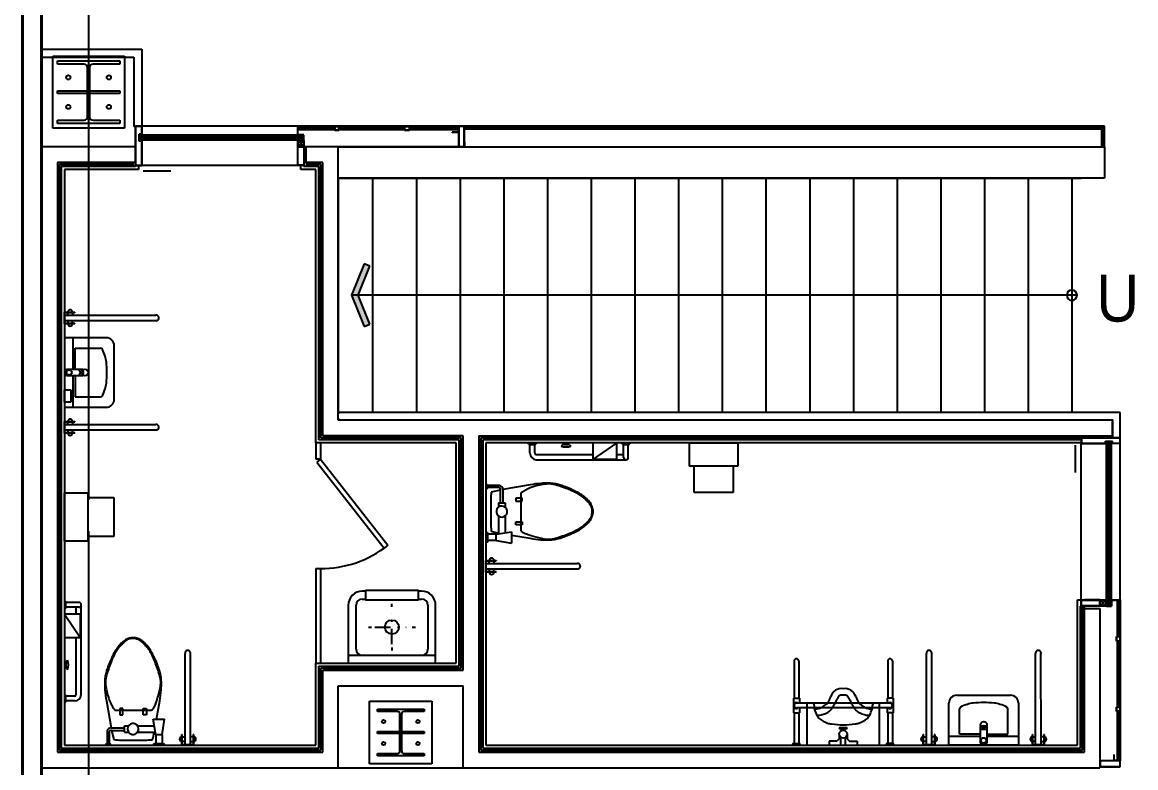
# Model space of a CAD drawing. Header units: millimetres. Extents: x -168200 to 672800, y -7409 to 118800.
# Drawn here: x 91075 to 98209, y 61625 to 66397 of the extents above; entities that cross this region are included whole.
import ezdxf
from ezdxf.enums import TextEntityAlignment as Align

# ---------------------------------------------------------------- set-up
doc = ezdxf.new("R2010")
doc.units = ezdxf.units.MM
doc.header["$LTSCALE"] = 200
doc.linetypes.add('CEN-GAUN', pattern=[32.2, 30, -1, 0.2, -1])
doc.linetypes.add('XR-plan$0$XR-plan$0$DIVIDE', pattern=[1.25, 0.5, -0.25, 0, -0.25, 0, -0.25])
doc.layers.add('1 BA', color=9, linetype='Continuous')
doc.layers.add('1 CEN', color=15, linetype='CEN-GAUN')
doc.styles.add('스타일1', font='malgun.ttf')

msp = doc.modelspace()

# ---------------------------------------------------------------- linework, layer by layer
at = {"layer": '1 BA'}
for p, q in [((91075, 61000), (91075, 67300)), ((91079, 67296), (91079, 61004)), ((91196, 61004), (91196, 67296)), ((91200, 67300), (91200, 61000)), ((91200, 66225), (91840, 66225)), ((91840, 66225), (91840, 65730)), ((91200, 66175), (91790, 66175)), ((91270, 66180), (91730, 66180)), ((91270, 65720), (91270, 66180)), ((91300, 66129), (91300, 66150)), ((91300, 66150), (91700, 66150)), ((91700, 66150), (91700, 66129)), ((91730, 66180), (91730, 65720)), ((91790, 66175), (91790, 65730)), ((91471.5, 66129), (91300, 66129)), ((91493.5, 65793), (91493.5, 66107)), ((91506.5, 66107), (91506.5, 65793)), ((91700, 66129), (91528.5, 66129)), ((91300, 65959.5), (91493.5, 65959.5)), ((91300, 65940.5), (91300, 65959.5)), ((91493.5, 65940.5), (91300, 65940.5)), ((91493.5, 65959.5), (91493.5, 65940.5)), ((91506.5, 65959.5), (91700, 65959.5)), ((91506.5, 65940.5), (91506.5, 65959.5)), ((91700, 65940.5), (91506.5, 65940.5)), ((91700, 65959.5), (91700, 65940.5)), ((91730, 65720), (91270, 65720)), ((91300, 65750), (91300, 65771)), ((91300, 65771), (91471.5, 65771)), ((91700, 65750), (91300, 65750)), ((91528.5, 65771), (91700, 65771)), ((91700, 65771), (91700, 65750)), ((91840, 65730), (91790, 65730)), ((91840, 65731.2), (91800, 65731.2)), ((91800, 65711.2), (91800, 65731.2)), ((91801.2, 65711.2), (91800, 65711.2)), ((91838.8, 65730), (91801.2, 65730)), ((91801.2, 65482.4), (91801.2, 65730)), ((91802.8, 65482.4), (91802.8, 65730)), ((91838.8, 65730), (91838.8, 65680.6)), ((93871, 65731.2), (91840, 65731.2)), ((91840, 65731.2), (91840, 65679.4)), ((92840, 65676.2), (92840, 65731.2)), ((92840, 65731.2), (93870, 65731.2)), ((92841.6, 65677.8), (92841.6, 65729.6)), ((92841.6, 65729.6), (93868.4, 65729.6)), ((92841.6, 65720.6), (93075, 65720.6)), ((92841.6, 65711.6), (93075, 65711.6)), ((93050, 65728), (93050, 65729.6)), ((93050, 65729.6), (93076.6, 65729.6)), ((93075, 65728), (93050, 65728)), ((93075, 65706.1), (93075, 65728)), ((93105, 65706.1), (93075, 65706.1)), ((93076.6, 65729.6), (93076.6, 65707.7)), ((93076.6, 65707.7), (93103.4, 65707.7)), ((93103.4, 65707.7), (93103.4, 65729.6)), ((93103.4, 65729.6), (93130, 65729.6)), ((93130, 65728), (93105, 65728)), ((93105, 65728), (93105, 65706.1)), ((93105, 65720.6), (93525, 65720.6)), ((93105, 65711.6), (93525, 65711.6)), ((93130, 65729.6), (93130, 65728)), ((93526.6, 65729.6), (93500, 65729.6)), ((93500, 65729.6), (93500, 65728)), ((93500, 65728), (93525, 65728)), ((93525, 65728), (93525, 65706.1)), ((93525, 65706.1), (93555, 65706.1)), ((93526.6, 65707.7), (93526.6, 65729.6)), ((93553.4, 65707.7), (93526.6, 65707.7)), ((93580, 65729.6), (93553.4, 65729.6)), ((93553.4, 65729.6), (93553.4, 65707.7)), ((93555, 65706.1), (93555, 65728)), ((93555, 65728), (93580, 65728)), ((93555, 65720.6), (93868.4, 65720.6)), ((93555, 65711.6), (93868.4, 65711.6)), ((93580, 65728), (93580, 65729.6)), ((93868.4, 65729.6), (93868.4, 65692.8)), ((93870, 65731.2), (93870, 65691.2)), ((93910, 65731.2), (93870, 65731.2)), ((93870, 65731.2), (93870, 65714.2)), ((93870, 65714.2), (93870, 65714.2)), ((93870, 65714.2), (93870, 65698.2)), ((93908.8, 65730), (93871.2, 65730)), ((93871.2, 65730), (93871.2, 65715.4)), ((93871.2, 65715.4), (93871.2, 65715.4)), ((93871.2, 65715.4), (93871.2, 65697)), ((93907.2, 65602.4), (93907.2, 65730)), ((93908.8, 65602.4), (93908.8, 65730)), ((98010, 65731.2), (93910, 65731.2)), ((93910, 65711.2), (93910, 65731.2)), ((98000.5, 65721.7), (93910, 65721.7)), ((97991, 65712.2), (93910, 65712.2)), ((97991, 65712.2), (98000.5, 65712.2)), ((97991, 65600), (97991, 65712.2)), ((98000.5, 65721.7), (98010, 65721.7)), ((98000.5, 65600), (98000.5, 65721.7)), ((98010, 65600), (98010, 65731.2)), ((91838.8, 65680.6), (91824.8, 65680.6)), ((91824.8, 65636.2), (91824.8, 65680.6)), ((91838.8, 65636.2), (91824.8, 65636.2)), ((91840, 65679.4), (91826, 65679.4)), ((91826, 65637.4), (91826, 65679.4)), ((91840, 65637.4), (91826, 65637.4)), ((91831, 65642.4), (91831, 65674.4)), ((92880, 65674.4), (91831, 65674.4)), ((91831, 65674.4), (91831, 65642.4)), ((91831, 65642.4), (91831, 65674.4)), ((91831, 65664.4), (92880, 65664.4)), ((91831, 65658.4), (92880, 65658.4)), ((91831, 65652.4), (92880, 65652.4)), ((92880, 65642.4), (91831, 65642.4)), ((91838.8, 65636.2), (91838.8, 65482.4)), ((91840, 65482.2), (91840, 65637.4)), ((91840, 65637.4), (91840, 65481.2)), ((92880, 65676.2), (92840, 65676.2)), ((92840, 65601.2), (92840, 65641.2)), ((92840, 65641.2), (92880, 65641.2)), ((92880, 65677.8), (92841.6, 65677.8)), ((92877.7, 65603.5), (92842.3, 65638.9)), ((92877.7, 65638.9), (92842.3, 65603.5)), ((92842.3, 65603.5), (92842.3, 65638.9)), ((92842.3, 65638.9), (92877.7, 65638.9)), ((92877.7, 65638.9), (92877.7, 65603.5)), ((92880, 65677.8), (92880, 65676.2)), ((92880, 65642.4), (92880, 65674.4)), ((92880, 65641.2), (92880, 65601.2)), ((93868.4, 65692.8), (93830, 65692.8)), ((93830, 65691.2), (93830, 65692.8)), ((93870, 65691.2), (93830, 65691.2)), ((93870, 65698.2), (93870, 65698.2)), ((93870, 65698.2), (93870, 65601.2)), ((93871.2, 65697), (93871.2, 65697)), ((93871.2, 65697), (93871.2, 65602.4)), ((91800, 65600), (91200, 65600)), ((91200, 65600), (91200, 61625)), ((91800, 65481.2), (91800, 65631.2)), ((91801.2, 65631.2), (91800, 65631.2)), ((92880, 65601.2), (92840, 65601.2)), ((92840, 65481.2), (92840, 65601.2)), ((92840, 65601.2), (92880, 65601.2)), ((92841.6, 65482.8), (92841.6, 65599.6)), ((92841.6, 65599.6), (92878.4, 65599.6)), ((92877.7, 65603.5), (92842.3, 65603.5)), ((93100, 65600), (92873.4, 65600)), ((92878.4, 65599.6), (92878.4, 65482.8)), ((92880, 65601.2), (92880, 65481.2)), ((92895, 65501.2), (92895, 65601.2)), ((92895, 65601.2), (93910, 65601.2)), ((93100, 63850), (93100, 65600)), ((93100, 65400), (93100, 65600)), ((93100, 65600), (98010, 65600)), ((93870, 65601.2), (93910, 65601.2)), ((93871.2, 65602.4), (93908.8, 65602.4)), ((93908.8, 65631.2), (93910, 65631.2)), ((93910, 65601.2), (93910, 65631.2)), ((98010, 65600), (98010, 65400)), ((91800, 65500), (91300, 65500)), ((91300, 65500), (91300, 61725)), ((93000, 65500), (92880, 65500)), ((93000, 63750), (93000, 65500)), ((91789.2, 65487.5), (91312.5, 65487.5)), ((91312.5, 65487.5), (91312.5, 61737.5)), ((91800, 65475), (91325, 65475)), ((91325, 65475), (91325, 61750)), ((91820, 65455), (91345, 65455)), ((91345, 65455), (91345, 61770)), ((91800, 65481.2), (91800, 65475)), ((91800, 65481.2), (91840, 65481.2)), ((91801.2, 65482.4), (91838.8, 65482.4)), ((91820, 65481.2), (91820, 65455)), ((92880, 65481.2), (91839, 65481.2)), ((92880, 65481.2), (92840, 65481.2)), ((92878.4, 65482.8), (92841.6, 65482.8)), ((92860, 65455), (92860, 65481.2)), ((92955, 65455), (92860, 65455)), ((92880, 65475), (92880, 65481.2)), ((92975, 65475), (92880, 65475)), ((92987.5, 65487.5), (92890.8, 65487.5)), ((92955, 63705), (92955, 65455)), ((92975, 63725), (92975, 65475)), ((92987.5, 63737.5), (92987.5, 65487.5)), ((93100, 65400), (93100, 63900)), ((93100, 65400), (97860, 65400)), ((98010, 65400), (93100, 65400)), ((93320, 65400), (93320, 63900)), ((93600, 65400), (93600, 63900)), ((93880, 65400), (93880, 63900)), ((94160, 65400), (94160, 63900)), ((94440, 65400), (94440, 63900)), ((94720, 65400), (94720, 63900)), ((95000, 65400), (95000, 63900)), ((95280, 65400), (95280, 63900)), ((95560, 65400), (95560, 63900)), ((95840, 65400), (95840, 63900)), ((96120, 65400), (96120, 63900)), ((96400, 65400), (96400, 63900)), ((96680, 65400), (96680, 63900)), ((96960, 65400), (96960, 63900)), ((97240, 65400), (97240, 63900)), ((97520, 65400), (97520, 63900)), ((97800, 65400), (97800, 63900)), ((93265, 64850), (93185, 64650)), ((93302.1, 64835.2), (93265, 64850)), ((93228.1, 64650), (93302.1, 64835.2)), ((97833.3, 64650), (93185, 64650)), ((93185, 64650), (93265, 64450)), ((93302.1, 64464.9), (93228.1, 64650)), ((91345, 64467.7), (91345, 64542)), ((91345, 64542), (91411.9, 64542)), ((91347, 64469.7), (91347, 64540)), ((91347, 64540), (91411.9, 64540)), ((91347, 64522), (91930.7, 64522.2)), ((91366.9, 64522), (91366.9, 64540)), ((91396.9, 64540), (91396.9, 64522)), ((91411.9, 64542), (91411.9, 64540)), ((91411.9, 64467.7), (91345, 64467.7)), ((91347, 64487.7), (91930.7, 64487.9)), ((91411.9, 64469.7), (91347, 64469.7)), ((91366.9, 64487.7), (91366.9, 64469.7)), ((91396.9, 64469.7), (91396.9, 64487.7)), ((91411.9, 64467.7), (91411.9, 64469.7)), ((93265, 64450), (93302.1, 64464.9)), ((91614, 64377.5), (91345, 64377.5)), ((91345, 64377.5), (91345, 63932.5)), ((91399, 64377.5), (91399, 64177)), ((91414.8, 64177), (91414.8, 64310.2)), ((91414.8, 64310.2), (91577.2, 64310.2)), ((91664, 63982.5), (91664, 64327.5)), ((91357.4, 64177), (91462.8, 64177)), ((91462.8, 64133), (91357.4, 64133)), ((91399, 64133), (91399, 63932.5)), ((91414.8, 64133), (91414.8, 63999.8)), ((91345.2, 63964.3), (91345.2, 64044.3)), ((91345.2, 64044.3), (91385.2, 64044.3)), ((91385.2, 64044.3), (91385.2, 63964.3)), ((91395.2, 63984.3), (91395.2, 64024.3)), ((91414.8, 63999.8), (91577.2, 63999.8)), ((91345, 63932.5), (91614, 63932.5)), ((91385.2, 63964.3), (91345.2, 63964.3)), ((98110, 63900), (93100, 63900)), ((98110, 63900), (93100, 63900)), ((98110, 63900), (93100, 63900)), ((98110, 63740), (98110, 63900)), ((91345, 63767.8), (91345, 63842.1)), ((91345, 63842.1), (91411.9, 63842.1)), ((91347, 63769.8), (91347, 63840.1)), ((91347, 63840.1), (91411.9, 63840.1)), ((91347, 63822.1), (91930.7, 63822.2)), ((91347, 63787.8), (91930.7, 63787.9)), ((91366.9, 63822.1), (91366.9, 63840.1)), ((91366.9, 63787.8), (91366.9, 63769.8)), ((91396.9, 63840.1), (91396.9, 63822.1)), ((91396.9, 63769.8), (91396.9, 63787.8)), ((91411.9, 63842.1), (91411.9, 63840.1)), ((98060, 63850), (93100, 63850)), ((98060, 63850), (93100, 63850)), ((98060, 63850), (93100, 63850)), ((98060, 63738.8), (98060, 63850)), ((98060, 63750), (98060, 63850)), ((91411.9, 63767.8), (91345, 63767.8)), ((91411.9, 63769.8), (91347, 63769.8)), ((91411.9, 63767.8), (91411.9, 63769.8)), ((93875, 63725), (92975, 63725)), ((93887.5, 63737.5), (92987.5, 63737.5)), ((93900, 63750), (93000, 63750)), ((93875, 62275), (93875, 63725)), ((93887.5, 62262.5), (93887.5, 63737.5)), ((93900, 62250), (93900, 63750)), ((94000, 63750), (98060, 63750)), ((94000, 63750), (94000, 61725)), ((97860, 63737.5), (94012.5, 63737.5)), ((94012.5, 63737.5), (94012.5, 61737.5)), ((97860, 63725), (94025, 63725)), ((94025, 63725), (94025, 61750)), ((97860, 63740), (97860, 63700)), ((97860, 63740), (98010, 63740)), ((97861.2, 63738.8), (97861.2, 63701.2)), ((97861.2, 63738.8), (98108.8, 63738.8)), ((97861.2, 63737.2), (98108.8, 63737.2)), ((98010, 63738.8), (98010, 63740)), ((98015, 63701.2), (98015, 63715.2)), ((98015, 63715.2), (98059.4, 63715.2)), ((98016.2, 63700), (98016.2, 63714)), ((98016.2, 63714), (98058.2, 63714)), ((98021.2, 63709), (98053.2, 63709)), ((98021.2, 62660), (98021.2, 63709)), ((98053.2, 63709), (98021.2, 63709)), ((98021.2, 63709), (98053.2, 63709)), ((98031.2, 63709), (98031.2, 62660)), ((98037.2, 63709), (98037.2, 62660)), ((98043.2, 63709), (98043.2, 62660)), ((98053.2, 62660), (98053.2, 63709)), ((98058.2, 63700), (98058.2, 63714)), ((98059.4, 63701.2), (98059.4, 63715.2)), ((98090, 63740), (98110, 63740)), ((98090, 63738.8), (98090, 63740)), ((98108.8, 63701.2), (98108.8, 63738.8)), ((98110, 63700), (98110, 63740)), ((92955, 63705), (92955, 63599.4)), ((93855, 63705), (92955, 63705)), ((92985, 63705), (92985, 63600)), ((93855, 62295), (93855, 63705)), ((97860, 63705), (94045, 63705)), ((94045, 63705), (94045, 61770)), ((94320.1, 63697.9), (94313, 63705)), ((94327.2, 63694.9), (94359.2, 63694.9)), ((94327.9, 63640.2), (94327.9, 63694.9)), ((94358.1, 63640.2), (94358.1, 63694.9)), ((94366.3, 63697.9), (94373.4, 63705)), ((94535.8, 63691.4), (94528.6, 63684.3)), ((94542.9, 63694.4), (94574.8, 63694.4)), ((94543.5, 63694.4), (94543.5, 63705)), ((94573.8, 63694.4), (94573.8, 63705)), ((94582, 63691.4), (94589.1, 63684.3)), ((94883.6, 63705), (94732.4, 63601.2)), ((94732.4, 63601.2), (94732.4, 63705)), ((94883.6, 63601.2), (94883.6, 63705)), ((94919.9, 63697.9), (94912.8, 63705)), ((94927, 63694.9), (94959, 63694.9)), ((94927.7, 63612), (94927.7, 63694.9)), ((94957.9, 63612), (94957.9, 63694.9)), ((94966.1, 63697.9), (94973.2, 63705)), ((95350, 63705), (95660, 63705)), ((95350, 63555), (95350, 63705)), ((95660, 63705), (95660, 63555)), ((97860, 62660), (97860, 63701)), ((98016.2, 63700), (97860, 63700)), ((97861, 63700), (98016.2, 63700)), ((98015, 63701.2), (97861.2, 63701.2)), ((98110, 63700), (98058.2, 63700)), ((98108.8, 63701.2), (98059.4, 63701.2)), ((98110, 61669), (98110, 63700)), ((92985, 63600), (92955, 63600)), ((92985, 63600), (92961.4, 63581.4)), ((92961.4, 63581.4), (93394.6, 63031.6)), ((92985, 63600), (93418.2, 63050.1)), ((94368.2, 63630.1), (94732.4, 63630.1)), ((94368.2, 63596.9), (94942.8, 63596.9)), ((94732.4, 63601.2), (94883.6, 63601.2)), ((94883.6, 63630.1), (94927.7, 63630.1)), ((95660, 63555), (95350, 63555)), ((95380, 63388), (95380, 63555)), ((95630, 63555), (95630, 63388)), ((94045, 63440), (94055.1, 63434.9)), ((94055.1, 63434.9), (94055.1, 63413.9)), ((94133.6, 63431.5), (94055.1, 63431.5)), ((94329.1, 63436.3), (94154.4, 63405.5)), ((91345, 63075), (91345, 63385)), ((91345, 63385), (91495, 63385)), ((91495, 63385), (91495, 63075)), ((91495, 63355), (91662, 63355)), ((91662, 63355), (91662, 63105)), ((94055.1, 63413.9), (94045, 63408.9)), ((94126.1, 63418.1), (94055.1, 63418.1)), ((94137.9, 63402.5), (94079.7, 63388.7)), ((94137.9, 63402.5), (94137.9, 63320.1)), ((94137.9, 63402.5), (94137.9, 63402.5)), ((94154.4, 63405.5), (94154.4, 63320.1)), ((94268.6, 63380.9, 0), (94268.6, 63265, 0)), ((95630, 63388), (95380, 63388)), ((94077.2, 63340.6), (94077.2, 63265)), ((94127.1, 63320.1), (94127.1, 63293.6)), ((94127.1, 63320.1), (94168.2, 63320.1)), ((94168.2, 63320.1), (94168.2, 63293.7)), ((94238.4, 63350.6), (94238.4, 63330.5)), ((94278.7, 63350.6), (94238.4, 63350.6)), ((94238.4, 63330.5), (94278.7, 63330.5)), ((94278.7, 63330.5), (94278.7, 63350.6)), ((94077.2, 63265), (94077.2, 63189.4)), ((94127.1, 63236.4), (94127.1, 63122.5)), ((94168.2, 63236.3), (94168.2, 63129.1)), ((94268.6, 63265, 0), (94268.6, 63149.1, 0)), ((94238.4, 63179.4), (94238.4, 63199.5)), ((94238.4, 63199.5), (94278.7, 63199.5)), ((94278.7, 63179.4), (94238.4, 63179.4)), ((94278.7, 63199.5), (94278.7, 63179.4)), ((91495, 63075), (91345, 63075)), ((91662, 63105), (91495, 63105)), ((91500, 63105), (91500, 62521.3)), ((94045, 63135), (94055.1, 63130)), ((94055.1, 63069.5), (94045, 63064.5)), ((94055.1, 63130), (94055.1, 63069.5)), ((94110.4, 63119.9), (94055.1, 63119.9)), ((94110.4, 63079.6), (94055.1, 63079.6)), ((94102.4, 63134), (94127.1, 63129.5)), ((94110.4, 63119.7), (94210.1, 63136)), ((94110.4, 63079.4), (94110.4, 63120)), ((94110.4, 63079.4), (94210.1, 63063.2)), ((94210.1, 63136), (94210.1, 63063.2)), ((94210.1, 63114.7), (94329.1, 63093.7)), ((93418.2, 63050.1), (93394.6, 63031.6)), ((94045, 62877.8), (94045, 62952)), ((94045, 62952), (94111.9, 62952)), ((94047, 62879.8), (94047, 62950)), ((94047, 62950), (94111.9, 62950)), ((94047, 62932), (94630.7, 62932.2)), ((94066.9, 62932), (94066.9, 62950)), ((94096.9, 62950), (94096.9, 62932.1)), ((94111.9, 62952), (94111.9, 62950)), ((92955, 62899.4), (92955, 62295)), ((92985, 62899.4), (92985, 62295)), ((94111.9, 62877.8), (94045, 62877.8)), ((94047, 62897.7), (94630.7, 62897.9)), ((94111.9, 62879.8), (94047, 62879.8)), ((94066.9, 62897.8), (94066.9, 62879.8)), ((94096.9, 62879.8), (94096.9, 62897.8)), ((94111.9, 62877.8), (94111.9, 62879.8)), ((93273.5, 62755), (93253.5, 62755)), ((93613.5, 62760), (93273.5, 62760)), ((93273.5, 62760), (93273.5, 62755)), ((93273.5, 62755), (93273.5, 62700)), ((93613.5, 62755), (93613.5, 62760)), ((93633.5, 62755), (93613.5, 62755)), ((93613.5, 62700), (93613.5, 62755)), ((91352.1, 62691.1), (91345, 62698.2)), ((91352.1, 62644.9), (91345, 62637.8)), ((91355.1, 62652), (91355.1, 62684)), ((91438, 62682.9), (91355.1, 62682.9)), ((91438, 62652.7), (91355.1, 62652.7)), ((91419.9, 62608.6), (91419.9, 62652.7)), ((91453.1, 62093.2), (91453.1, 62667.8)), ((93163.5, 62665), (93163.5, 62295)), ((93213.5, 62385), (93213.5, 62665)), ((93253.5, 62705), (93273.5, 62705)), ((93273.5, 62700), (93613.5, 62700)), ((93613.5, 62705), (93633.5, 62705)), ((93673.5, 62665), (93673.5, 62385)), ((93723.5, 62295), (93723.5, 62665)), ((97835, 62700), (97860, 62700)), ((97835, 61770), (97835, 62700)), ((97880, 62660), (97855, 62660)), ((97855, 61750), (97855, 62660)), ((97860, 62660), (97860, 62700)), ((97860, 62700), (97980, 62700)), ((97980, 62660), (97860, 62660)), ((97861.6, 62661.6), (97861.6, 62698.4)), ((97861.6, 62698.4), (97978.4, 62698.4)), ((97978.4, 62661.6), (97861.6, 62661.6)), ((97867.5, 61737.5), (97867.5, 62660)), ((97980, 62700), (97880, 62700)), ((97880, 61725), (97880, 62660)), ((97880, 62645), (97980, 62645)), ((97978.4, 62698.4), (97978.4, 62661.6)), ((97980, 62660), (97980, 62700)), ((97980, 62700), (98020, 62700)), ((97980, 62700), (97980, 62660)), ((98020, 62660), (97980, 62660)), ((97980, 62645), (97980, 61630)), ((97982.3, 62662.3), (98017.7, 62697.7)), ((98017.7, 62662.3), (97982.3, 62697.7)), ((97982.3, 62662.3), (97982.3, 62697.7)), ((97982.3, 62697.7), (98017.7, 62697.7)), ((98017.7, 62662.3), (97982.3, 62662.3)), ((98017.7, 62697.7), (98017.7, 62662.3)), ((98020, 62700), (98020, 62660)), ((98021.2, 62660), (98053.2, 62660)), ((98055, 62660), (98055, 62700)), ((98055, 62700), (98110, 62700)), ((98056.6, 62660), (98055, 62660)), ((98056.6, 62660), (98056.6, 62698.4)), ((98056.6, 62698.4), (98108.4, 62698.4)), ((98090.4, 62698.4), (98090.4, 62465)), ((98099.4, 62698.4), (98099.4, 62465)), ((98108.4, 62698.4), (98108.4, 61671.6)), ((98110, 62700), (98110, 61670)), ((91345, 62608.6), (91448.8, 62457.4)), ((91448.8, 62608.6), (91345, 62608.6)), ((91448.8, 62457.4), (91448.8, 62608.6)), ((91448.8, 62457.4), (91345, 62457.4)), ((91419.9, 62093.2), (91419.9, 62457.4)), ((98084.9, 62435), (98084.9, 62465)), ((98084.9, 62465), (98106.8, 62465)), ((98106.8, 62435), (98084.9, 62435)), ((98108.4, 62463.4), (98086.5, 62463.4)), ((98086.5, 62463.4), (98086.5, 62436.6)), ((98086.5, 62436.6), (98108.4, 62436.6)), ((98090.4, 62435), (98090.4, 62015)), ((98099.4, 62435), (98099.4, 62015)), ((98106.8, 62465), (98106.8, 62490)), ((98106.8, 62490), (98108.4, 62490)), ((98106.8, 62410), (98106.8, 62435)), ((98108.4, 62490), (98108.4, 62463.4)), ((98108.4, 62436.6), (98108.4, 62410)), ((92118, 61772), (92117.8, 62355.7)), ((92152.3, 61772), (92152.1, 62355.7)), ((96868, 61772), (96867.8, 62355.7)), ((96902.3, 61772), (96902.1, 62355.7)), ((97567.9, 61772), (97567.8, 62355.7)), ((97602.2, 61772), (97602.1, 62355.7)), ((98108.4, 62410), (98106.8, 62410)), ((91355.6, 62298.8), (91345, 62298.8)), ((91355.6, 62267.9), (91355.6, 62299.8)), ((91358.6, 62307), (91365.7, 62314.1)), ((92955, 61770), (92955, 62295)), ((92955, 62295), (93855, 62295)), ((93163.5, 62295), (93723.5, 62295)), ((93173.5, 62345), (93713.5, 62345)), ((96020.3, 62308.2), (96020.3, 62070.5)), ((96049.7, 62308.2), (96049.7, 62070.5)), ((96620.3, 62308.2), (96620.3, 62070.5)), ((96649.7, 62308.2), (96649.7, 62070.5)), ((91355.6, 62268.5), (91345, 62268.5)), ((91358.6, 62260.8), (91365.7, 62253.6)), ((92975, 61750), (92975, 62275)), ((92975, 62275), (93875, 62275)), ((92987.5, 61737.5), (92987.5, 62262.5)), ((92987.5, 62262.5), (93887.5, 62262.5)), ((93000, 61725), (93000, 62250)), ((93000, 62250), (93900, 62250)), ((93100, 61625), (93100, 62150)), ((93100, 62150), (93900, 62150)), ((93900, 61625), (93900, 62150)), ((91352.1, 62091.3), (91345, 62098.4)), ((91355.1, 62052.2), (91355.1, 62084.2)), ((91409.8, 62083.1), (91355.1, 62083.1)), ((96016, 62070.5), (96016, 61975.4)), ((96016, 62070.5), (96054, 62070.5)), ((96054, 62070.5), (96054, 62037.7)), ((96654, 62070.5), (96616, 62070.5)), ((96616, 62070.5), (96616, 62037.7)), ((96654, 62070.5), (96654, 61975.4)), ((97062.5, 62089), (97407.5, 62089)), ((91352.1, 62045.1), (91345, 62038)), ((91409.8, 62052.9), (91355.1, 62052.9)), ((91613.7, 62054.1), (91644.5, 61879.4)), ((91719.5, 62003.7), (91699.4, 62003.7)), ((91699.4, 62003.7), (91699.4, 61963.4)), ((91719.5, 61963.4), (91719.5, 62003.7)), ((91850.5, 62003.7), (91870.6, 62003.7)), ((91850.5, 61963.4), (91850.5, 62003.7)), ((91870.6, 62003.7), (91870.6, 61963.4)), ((91935.3, 61935.1), (91956.3, 62054.1)), ((93300, 62050), (93700, 62050)), ((93300, 61650), (93300, 62050)), ((93350, 61985), (93350, 62000)), ((93350, 62000), (93650, 62000)), ((93650, 62000), (93650, 61985)), ((93700, 62050), (93700, 61650)), ((96635, 62037.7), (96035, 62037.7)), ((96635, 62008.2), (96035, 62008.2)), ((96054, 62008.2), (96054, 61975.4)), ((96105, 61770), (96105, 62035)), ((96110, 62040), (96140, 62040)), ((96530, 62040), (96560, 62040)), ((96565, 62035), (96565, 61770)), ((96616, 62008.2), (96616, 61975.4)), ((97012.5, 61770), (97012.5, 62039)), ((97079.8, 61839.8), (97079.8, 62002.2)), ((97390.2, 61839.8), (97390.2, 62002.2)), ((97457.5, 62039), (97457.5, 61770)), ((98106.8, 62015), (98084.9, 62015)), ((98084.9, 62015), (98084.9, 61985)), ((98086.5, 62013.4), (98108.4, 62013.4)), ((98086.5, 61986.6), (98086.5, 62013.4)), ((98108.4, 62040), (98106.8, 62040)), ((98106.8, 62040), (98106.8, 62015)), ((98108.4, 62013.4), (98108.4, 62040)), ((91669.1, 61993.6, 0), (91785, 61993.6, 0)), ((91699.4, 61963.4), (91719.5, 61963.4)), ((91785, 61993.6, 0), (91900.9, 61993.6, 0)), ((91870.6, 61963.4), (91850.5, 61963.4)), ((91930.3, 61835.4), (91914, 61935.1)), ((91914, 61935.1), (91986.8, 61935.1)), ((91970.6, 61835.4), (91986.8, 61935.1)), ((93477, 61985), (93350, 61985)), ((93495, 61733), (93495, 61967)), ((93505, 61967), (93505, 61733)), ((93650, 61985), (93523, 61985)), ((96016, 61975.4), (96054, 61975.4)), ((96020.3, 61975.4), (96020.3, 61779.5)), ((96049.7, 61975.4), (96049.7, 61779.5)), ((96654, 61975.4), (96616, 61975.4)), ((96620.3, 61975.4), (96620.3, 61779.5)), ((96649.7, 61975.4), (96649.7, 61779.5)), ((98084.9, 61985), (98106.8, 61985)), ((98108.4, 61986.6), (98086.5, 61986.6)), ((98090.4, 61985), (98090.4, 61671.6)), ((98099.4, 61985), (98099.4, 61671.6)), ((98106.8, 61985), (98106.8, 61960)), ((98106.8, 61960), (98108.4, 61960)), ((98108.4, 61960), (98108.4, 61986.6)), ((91618.5, 61858.6), (91618.5, 61780.1)), ((91644.5, 61879.4), (91729.9, 61879.4)), ((91647.5, 61862.9), (91661.3, 61804.7)), ((91647.5, 61862.9), (91729.9, 61862.9)), ((91647.5, 61862.9), (91647.5, 61862.9)), ((91729.9, 61893.2), (91756.3, 61893.2)), ((91729.9, 61852.1), (91729.9, 61893.2)), ((91813.7, 61893.2), (91920.9, 61893.2)), ((93350, 61856), (93495, 61856)), ((93350, 61844), (93350, 61856)), ((93495, 61856), (93495, 61844)), ((93505, 61856), (93650, 61856)), ((93505, 61844), (93505, 61856)), ((93650, 61856), (93650, 61844)), ((96360, 61880), (96310, 61880)), ((96310, 61880), (96310, 61875)), ((96310, 61875), (96360, 61875)), ((96325, 61865), (96325, 61875)), ((96345, 61865), (96345, 61875)), ((96360, 61875), (96360, 61880)), ((97213, 61887.8), (97213, 61782.4)), ((97257, 61782.4), (97257, 61887.8)), ((91631.9, 61851.1), (91631.9, 61780.1)), ((91709.4, 61802.2), (91785, 61802.2)), ((91729.9, 61852.1), (91756.4, 61852.1)), ((91785, 61802.2), (91860.6, 61802.2)), ((91813.6, 61852.1), (91927.5, 61852.1)), ((91916, 61827.4), (91920.5, 61852.1)), ((91970.6, 61835.4), (91930, 61835.4)), ((91930.1, 61835.4), (91930.1, 61780.1)), ((91970.4, 61835.4), (91970.4, 61780.1)), ((92097.9, 61836.9), (92099.9, 61836.9)), ((92097.9, 61770), (92097.9, 61836.9)), ((92099.9, 61772), (92099.9, 61836.9)), ((92099.9, 61821.9), (92117.9, 61821.9)), ((92117.9, 61791.9), (92099.9, 61791.9)), ((92170.2, 61821.9), (92152.2, 61821.9)), ((92152.2, 61791.9), (92170.2, 61791.9)), ((92172.2, 61836.9), (92170.2, 61836.9)), ((92170.2, 61836.9), (92170.2, 61772)), ((92172.2, 61836.9), (92172.2, 61770)), ((93495, 61844), (93350, 61844)), ((93650, 61844), (93505, 61844)), ((96295, 61795), (96245, 61795)), ((96245, 61795), (96245, 61770)), ((96310, 61810), (96295, 61795)), ((96310, 61835), (96310, 61810)), ((96320, 61770), (96320, 61820)), ((96350, 61770), (96350, 61820)), ((96360, 61835), (96360, 61810)), ((96360, 61810), (96375, 61795)), ((96375, 61795), (96425, 61795)), ((96425, 61795), (96425, 61770)), ((96848, 61836.9), (96850, 61836.9)), ((96848, 61770), (96848, 61836.9)), ((96850, 61772), (96850, 61836.9)), ((96850, 61821.9), (96868, 61821.9)), ((96868, 61791.9), (96850, 61791.9)), ((96920.3, 61821.9), (96902.3, 61821.9)), ((96902.3, 61791.9), (96920.3, 61791.9)), ((96922.3, 61836.9), (96920.3, 61836.9)), ((96920.3, 61836.9), (96920.3, 61772)), ((96922.3, 61836.9), (96922.3, 61770)), ((97213, 61824), (97012.5, 61824)), ((97213, 61839.8), (97079.8, 61839.8)), ((97257, 61839.8), (97390.2, 61839.8)), ((97457.5, 61824), (97257, 61824)), ((97547.9, 61836.9), (97549.9, 61836.9)), ((97547.9, 61770), (97547.9, 61836.9)), ((97549.9, 61772), (97549.9, 61836.9)), ((97549.9, 61821.9), (97567.9, 61821.9)), ((97567.9, 61791.9), (97549.9, 61791.9)), ((97620.2, 61821.9), (97602.2, 61821.9)), ((97602.2, 61791.9), (97620.2, 61791.9)), ((97622.2, 61836.9), (97620.2, 61836.9)), ((97620.2, 61836.9), (97620.2, 61772)), ((97622.2, 61836.9), (97622.2, 61770)), ((91300, 61725), (93000, 61725)), ((91312.5, 61737.5), (92987.5, 61737.5)), ((91325, 61750), (92975, 61750)), ((91345, 61770), (92955, 61770)), ((91610, 61770), (91615.1, 61780.1)), ((91615.1, 61780.1), (91636.1, 61780.1)), ((91636.1, 61780.1), (91641.1, 61770)), ((91915, 61770), (91920, 61780.1)), ((91920, 61780.1), (91980.5, 61780.1)), ((91980.5, 61780.1), (91985.5, 61770)), ((92172.2, 61770), (92097.9, 61770)), ((92170.2, 61772), (92099.9, 61772)), ((93350, 61700), (93350, 61715)), ((93350, 61715), (93477, 61715)), ((93523, 61715), (93650, 61715)), ((93650, 61715), (93650, 61700)), ((94000, 61725), (97880, 61725)), ((94012.5, 61737.5), (97867.5, 61737.5)), ((94025, 61750), (97855, 61750)), ((94045, 61770), (97835, 61770)), ((96010.8, 61771.9), (96010.8, 61770)), ((96018.4, 61779.5), (96051.6, 61779.5)), ((96059.2, 61771.9), (96059.2, 61770)), ((96610.8, 61771.9), (96610.8, 61770)), ((96651.6, 61779.5), (96618.4, 61779.5)), ((96659.2, 61771.9), (96659.2, 61770)), ((96922.3, 61770), (96848, 61770)), ((96920.3, 61772), (96850, 61772)), ((97457.5, 61770), (97012.5, 61770)), ((97622.2, 61770), (97547.9, 61770)), ((97620.2, 61772), (97549.9, 61772)), ((93700, 61650), (93300, 61650)), ((93650, 61700), (93350, 61700)), ((98077, 61670), (97980, 61670)), ((97980, 61670), (97980, 61630)), ((98075.8, 61668.8), (97981.2, 61668.8)), ((97981.2, 61668.8), (97981.2, 61631.2)), ((98070, 61670), (98070, 61710)), ((98070, 61710), (98071.6, 61710)), ((98110, 61670), (98070, 61670)), ((98071.6, 61671.6), (98071.6, 61710)), ((98108.4, 61671.6), (98071.6, 61671.6)), ((98094.2, 61668.8), (98075.8, 61668.8)), ((98075.8, 61668.8), (98075.8, 61668.8)), ((98093, 61670), (98077, 61670)), ((98077, 61670), (98077, 61670)), ((98110, 61670), (98093, 61670)), ((98093, 61670), (98093, 61670)), ((98108.8, 61668.8), (98094.2, 61668.8)), ((98094.2, 61668.8), (98094.2, 61668.8)), ((98108.8, 61631.2), (98108.8, 61668.8)), ((98110, 61630), (98110, 61670)), ((91200, 61625), (97500, 61625)), ((91200, 61625), (93100, 61625)), ((93900, 61625), (97979.3, 61625)), ((97980, 61630), (98010, 61630)), ((97981.2, 61632.8), (98108.8, 61632.8)), ((97981.2, 61631.2), (98108.8, 61631.2)), ((98010, 61631.2), (98010, 61630)), ((98090, 61630), (98110, 61630))]:
    msp.add_line(p, q, dxfattribs=at)
at = {"layer": '1 BA', "ltscale": 3}
for p, q in [((91968, 65443.7), (91849.9, 65443.7)), ((92025.9, 65443.7), (91968, 65443.7)), ((97822.5, 63572), (97822.5, 63690.1)), ((97822.5, 63514.1), (97822.5, 63572))]:
    msp.add_line(p, q, dxfattribs=at)
at = {"layer": '1 BA', "ltscale": 253}
for p, q in [((93101.6, 63890), (93100, 63890)), ((93100, 63860), (93101.6, 63860)), ((98108.4, 63898.4), (93101.6, 63898.4)), ((93101.6, 63898.4), (93101.6, 63890)), ((93101.6, 63860), (93101.6, 63851.6)), ((93101.6, 63851.6), (98061.6, 63851.6)), ((98061.6, 63738.8), (98061.6, 63851.6)), ((98108.4, 63740), (98108.4, 63898.4))]:
    msp.add_line(p, q, dxfattribs=at)
at = {"layer": '1 BA', "linetype": 'XR-plan$0$XR-plan$0$DIVIDE'}
for p, q in [((93443.5, 62655), (93443.5, 62675)), ((93443.5, 62415), (93443.5, 62635)), ((93293.5, 62525), (93313.5, 62525)), ((93333.5, 62525), (93553.5, 62525)), ((93573.5, 62525), (93593.5, 62525)), ((93443.5, 62395), (93443.5, 62375))]:
    msp.add_line(p, q, dxfattribs=at)
at = {"layer": '1 BA'}
for centre, radius in [((91370, 66044.3), 13.5), ((91630, 66044.3), 13.5), ((91370, 65855.8), 13.5), ((91630, 65855.8), 13.5), ((91375, 64155), 16.8), ((91475.4, 64155), 20.8), ((93443.5, 62525), 45), ((93390, 61920.5), 11), ((93610, 61920.5), 11), ((96335, 61840), 25), ((97235, 61900.4), 20.8), ((93390, 61779.5), 11), ((93610, 61779.5), 11), ((97235, 61800), 16.8)]:
    msp.add_circle(centre, radius, dxfattribs=at)
for centre, radius, start, end in [((91471.5, 66107), 22, 0, 90), ((91528.5, 66107), 22, 90, 180), ((91471.5, 65793), 22, 270, 0), ((91528.5, 65793), 22, 180, 270), ((97800, 64650), 33.3, 90, 270), ((97800, 64650), 33.3, 270, 90), ((91381.9, 64542), 15, 0, 180), ((91933.4, 64505), 17.4, 260.80381, 99.19619), ((91933.4, 64505), 17.4, 260.80381, 99.19619), ((91381.9, 64467.7), 15, 180, 0), ((91614, 64327.5), 50, 0, 90), ((91577.2, 64297.2), 12.9, 28.96083, 90), ((91438.9, 64220.7), 171, 12.91098, 28.96083), ((91408.8, 64194.9), 206.9, 7.60438, 18.02304), ((90854.6, 64150.2), 762.8, 0.36282, 5.42404), ((91409.9, 64155), 56.9, 157.24889, 202.75111), ((91390.4, 64155), 54.6, 336.24636, 23.75364), ((91412.8, 64155), 54.6, 336.24636, 23.75364), ((90854.6, 64159.8), 762.8, 354.57596, 359.63718), ((91408.8, 64115.1), 206.9, 341.97696, 352.39562), ((91385.2, 64024.3), 10, 0, 90), ((91577.2, 64012.8), 12.9, 270, 331.03917), ((91438.9, 64089.3), 171, 331.03917, 347.08902), ((91385.2, 63984.3), 10, 270, 0), ((91614, 63982.5), 50, 270, 0), ((91381.9, 63842.1), 15, 0, 180), ((91933.4, 63805), 17.4, 260.80381, 99.19619), ((91933.4, 63805), 17.4, 260.80381, 99.19619), ((91381.9, 63767.8), 15, 180, 0), ((94327.2, 63705), 10.1, 225, 270), ((94370.8, 63639.8), 43, 179.43169, 266.45813), ((94368.2, 63640.2), 10.1, 180, 270), ((94359.2, 63705), 10.1, 270, 315), ((94558.9, 63767.3), 88.3, 249.9867, 290.0133), ((94542.9, 63684.3), 10.1, 90, 135), ((94574.8, 63684.3), 10.1, 45, 90), ((94927, 63705), 10.1, 225, 270), ((94959, 63705), 10.1, 270, 315), ((94942.8, 63612), 15.1, 180, 0), ((94128, 63405.4), 26.6, 0.32676, 77.95617), ((94462.6, 62667.2), 780.6, 94.76364, 99.84658), ((94420.6, 63198.5, 0), 236.1, 105.9454, 112.80534), ((94521.6, 62845.1, 0), 603.7, 101.65654, 105.9454), ((94434.7, 63001.9), 444.7, 88.02767, 94.76364), ((94468.3, 63103.5, 0), 339.7, 94.39871, 101.65654), ((94449.6, 63346, 0), 96.5, 80.75987, 94.39871), ((94439.5, 63140.7), 305.8, 81.25384, 88.02767), ((94429, 63219.5, 0), 224.7, 74.0546, 80.75987), ((94453.4, 63231), 214.5, 73.16389, 81.25384), ((94292.2, 62740.7, 0), 722.7, 70.317, 74.0546), ((94382.5, 62996.7), 459.3, 71.56505, 73.16389), ((94206.9, 62470.1), 1014.3, 70.48917, 71.56505), ((94356.5, 62892.1), 566.7, 66.03751, 70.48917), ((94543.4, 63340.6), 466.2, 174.07306, 180), ((94127.9, 63406.9), 11.4, 40.36363, 99.30389), ((94117, 63406.1), 21.2, 350.31328, 22.60177), ((94272.2, 63380.9, 0), 3.56, 126.8699, 180), ((94375.5, 63243.1, 0), 175.7, 119.56748, 126.8699), ((94524.8, 62979.9, 0), 478.3, 116.56505, 119.56748), ((94447.3, 63134.9, 0), 305.1, 112.80534, 116.56505), ((93893, 61624.7, 0), 1907.9, 68.96249, 70.317), ((94366.3, 62855.2, 0), 589.6, 66.5258, 68.96249), ((94223.7, 62593.4), 893.6, 62.49272, 66.03751), ((94456.9, 63063.9, 0), 362.1, 61.38954, 66.5258), ((94474.6, 63096.4, 0), 325.1, 55.96876, 61.38954), ((94535.3, 63191.7), 218.9, 53.1301, 62.49272), ((94575.1, 63245.2, 0), 145.5, 49.39871, 55.96876), ((94501.5, 63146.8), 275.1, 44.78082, 53.1301), ((94367.1, 63002.5, 0), 465.2, 45.72583, 49.39871), ((94147.7, 63265), 35.3, 106.2602, 235.1501), ((94147.7, 63265), 35.3, 235.1501, 106.2602), ((94556.1, 63196.4, 0), 194.4, 36.8699, 45.72583), ((94578.9, 63223.5), 166.2, 33.69007, 44.78082), ((94638.5, 63258.1, 0), 91.4, 23.94465, 36.8699), ((94647.9, 63269.5), 83.2, 17.99006, 33.69007), ((94675.6, 63274.6, 0), 50.8, 9.46232, 23.94465), ((94626.6, 63266.4, 0), 100.5, 359.17788, 9.46232), ((94623.7, 63261.7), 108.7, 9.46232, 17.99006), ((94553.3, 63337.6, 0), 199.1, 314.05822, 320.19443), ((94578.9, 63306.5), 166.2, 315.21918, 326.30993), ((94596.1, 63301.9, 0), 143.5, 320.19443, 327.42499), ((94671.3, 63253.9, 0), 54.2, 327.42499, 345.96376), ((94647.9, 63260.5), 83.2, 326.30993, 342.00994), ((94620.8, 63266.5, 0), 106.3, 345.96376, 359.17788), ((94623.7, 63268.3), 108.7, 342.00994, 350.53768), ((94643.8, 63265), 88.3, 0, 9.46232), ((94643.8, 63265), 88.3, 350.53768, 360), ((94543.4, 63189.4), 466.2, 180, 185.71059), ((94084.5, 63143.5), 5.05, 185.71059, 242.92632), ((94091.4, 63157), 20.2, 242.92632, 255.96376), ((94147.9, 63382.8), 252.9, 255.96376, 259.64031), ((94281.1, 63149.1, 0), 12.4, 180, 225), ((94311.3, 63179.4, 0), 55.2, 225, 245.9278), ((94223.7, 63936.6), 893.6, 293.96249, 297.50728), ((94447.4, 63488.1, 0), 386, 293.4742, 298.61046), ((94505.8, 63380.9, 0), 264, 298.61046, 304.8227), ((94535.3, 63338.3), 218.9, 297.50728, 306.8699), ((94558, 63305.9, 0), 172.6, 304.8227, 310.60129), ((94501.5, 63383.2), 275.1, 306.8699, 315.21918), ((94356.6, 63540.9, 0), 482, 310.60129, 314.05822), ((94408.5, 63396.9, 0), 293.5, 245.9278, 249.44395), ((94504.9, 63653.9, 0), 567.9, 249.44395, 251.97138), ((94660.9, 64133.4, 0), 1072.2, 251.97138, 254.0546), ((94462.6, 63862.8), 780.6, 260.15342, 265.23636), ((94595.5, 63904.4, 0), 834.1, 254.0546, 256.41664), ((94434.7, 63528.1), 444.7, 265.23636, 271.97233), ((94457.4, 63333, 0), 246.2, 256.41664, 265.60129), ((94447.1, 63199.2, 0), 111.9, 265.60129, 279.24013), ((94439.5, 63389.3), 305.8, 271.97233, 278.74616), ((94429, 63310.5, 0), 224.7, 279.24013, 285.9454), ((94453.4, 63299), 214.5, 278.74616, 286.83611), ((94292.2, 63789.3, 0), 722.7, 285.9454, 289.683), ((94382.5, 63533.3), 459.3, 286.83611, 288.43495), ((94206.9, 64059.9), 1014.3, 288.43495, 289.51083), ((93893, 64905.3, 0), 1907.9, 289.683, 291.03751), ((94356.5, 63637.9), 566.7, 289.51083, 293.96249), ((94366.3, 63674.8, 0), 589.6, 291.03751, 293.4742), ((92985, 63600), 700.6, 267.54597, 305.77568), ((94081.9, 62952), 15, 0, 180), ((94633.4, 62915), 17.4, 260.80381, 99.19619), ((94633.4, 62915), 17.4, 260.80381, 99.19619), ((94081.9, 62877.8), 15, 180, 0), ((93253.5, 62665), 90, 90, 180), ((93633.5, 62665), 90, 0, 90), ((91345, 62684), 10.1, 0, 45), ((91345, 62652), 10.1, 315, 0), ((91438, 62667.8), 15.1, 270, 90), ((93253.5, 62665), 40, 90, 180), ((93633.5, 62665), 40, 0, 90), ((91826.5, 62303.9), 166.2, 123.69007, 134.78082), ((91853.6, 62281.1, 0), 194.4, 126.8699, 135.72583), ((91780.5, 62372.9), 83.2, 107.99006, 123.69007), ((91791.9, 62363.5, 0), 91.4, 113.94465, 126.8699), ((91788.3, 62348.7), 108.7, 99.46232, 107.99006), ((91775.4, 62400.6, 0), 50.8, 99.46232, 113.94465), ((91783.6, 62351.6, 0), 100.5, 89.17788, 99.46232), ((91785, 62368.8), 88.3, 90, 99.46232), ((91785, 62368.8), 88.3, 80.53768, 90), ((91783.5, 62345.8, 0), 106.3, 75.96376, 89.17788), ((91781.6, 62348.7), 108.7, 72.00994, 80.53768), ((91796.1, 62396.3, 0), 54.2, 57.42499, 75.96376), ((91789.5, 62372.9), 83.2, 56.30993, 72.00994), ((91748, 62321.1, 0), 143.5, 50.19443, 57.42499), ((91743.5, 62303.9), 166.2, 45.21918, 56.30993), ((91712.4, 62278.3, 0), 199.1, 44.05822, 50.19443), ((92456.6, 61948.7), 893.6, 152.49272, 156.03751), ((91986.1, 62181.9, 0), 362.1, 151.38954, 156.5258), ((91858.3, 62260.3), 218.9, 143.1301, 152.49272), ((91953.6, 62199.6, 0), 325.1, 145.96876, 151.38954), ((91903.2, 62226.5), 275.1, 134.78082, 143.1301), ((91804.8, 62300.1, 0), 145.5, 139.39871, 145.96876), ((92047.5, 62092.1, 0), 465.2, 135.72583, 139.39871), ((91509.1, 62081.6, 0), 482, 40.60129, 44.05822), ((91666.8, 62226.5), 275.1, 36.8699, 45.21918), ((91744.1, 62283, 0), 172.6, 34.8227, 40.60129), ((91669.1, 62230.8, 0), 264, 28.61046, 34.8227), ((91711.7, 62260.3), 218.9, 27.50728, 36.8699), ((91561.9, 62172.4, 0), 386, 23.4742, 28.61046), ((91113.4, 61948.7), 893.6, 23.96249, 27.50728), ((92135, 62358.4), 17.4, 350.80381, 189.19619), ((92135, 62358.4), 17.4, 350.80381, 189.19619), ((93253.5, 62385), 40, 180, 270), ((93633.5, 62385), 40, 270, 0), ((96885, 62358.4), 17.4, 350.80381, 189.19619), ((96885, 62358.4), 17.4, 350.80381, 189.19619), ((97585, 62358.4), 17.4, 350.80381, 189.19619), ((97585, 62358.4), 17.4, 350.80381, 189.19619), ((91365.7, 62299.8), 10.1, 135, 180), ((91282.7, 62283.9), 88.3, 339.9867, 20.0133), ((92157.9, 62081.5), 566.7, 156.03751, 160.48917), ((93425.2, 61618, 0), 1907.9, 158.96249, 160.317), ((92194.8, 62091.3, 0), 589.6, 156.5258, 158.96249), ((91375.2, 62091.3, 0), 589.6, 21.03751, 23.4742), ((90144.7, 61618, 0), 1907.9, 19.683, 21.03751), ((91412.1, 62081.5), 566.7, 19.51083, 23.96249), ((93173.5, 62335), 10, 90, 180), ((93713.5, 62335), 10, 0, 90), ((96035, 62308.2), 14.7, 0, 180), ((96635, 62308.2), 14.7, 0, 180), ((91365.7, 62267.9), 10.1, 180, 225), ((91909.3, 62164.5), 305.8, 171.25384, 178.02767), ((91819, 62178.4), 214.5, 163.16389, 171.25384), ((91830.5, 62154, 0), 224.7, 164.0546, 170.75987), ((92053.3, 62107.5), 459.3, 161.56505, 163.16389), ((92309.3, 62017.2, 0), 722.7, 160.317, 164.0546), ((92579.9, 61931.9), 1014.3, 160.48917, 161.56505), ((91260.7, 62017.2, 0), 722.7, 15.9454, 19.683), ((90990.1, 61931.9), 1014.3, 18.43495, 19.51083), ((91516.6, 62107.5), 459.3, 16.83611, 18.43495), ((91739.5, 62154, 0), 224.7, 9.24013, 15.9454), ((91751, 62178.4), 214.5, 8.74616, 16.83611), ((91660.7, 62164.5), 305.8, 1.97233, 8.74616), ((92048.1, 62159.7), 444.7, 178.02767, 184.76364), ((91704, 62174.6, 0), 96.5, 170.75987, 184.39871), ((91946.4, 62193.3, 0), 339.7, 184.39871, 191.65654), ((91717, 62182.4, 0), 246.2, 346.41664, 355.60129), ((91850.8, 62172.1, 0), 111.9, 355.60129, 9.24013), ((91521.9, 62159.7), 444.7, 355.23636, 1.97233), ((91345, 62084.2), 10.1, 0, 45), ((91410.2, 62095.8), 43, 269.43169, 356.45813), ((91409.8, 62093.2), 10.1, 270, 0), ((92382.8, 62187.6), 780.6, 184.76364, 189.84658), ((92204.9, 62246.6, 0), 603.7, 191.65654, 195.9454), ((91851.5, 62145.6, 0), 236.1, 195.9454, 202.80534), ((90916.6, 62385.9, 0), 1072.2, 341.97138, 344.0546), ((91145.6, 62320.5, 0), 834.1, 344.0546, 346.41664), ((91187.2, 62187.6), 780.6, 350.15342, 355.23636), ((96150, 62108.9), 108.9, 270, 344.6079), ((96322.2, 62061.5), 69.7, 79.40287, 164.6079), ((96487.6, 61947.2), 225.1, 146.30993, 151.39444), ((96422.5, 61990.6), 146.8, 140.01295, 146.30993), ((96319.9, 62076.7), 12.9, 101.30993, 140.01295), ((96328.2, 62035.3), 55.1, 82.87498, 101.30993), ((96347.8, 62061.5), 69.7, 15.3921, 100.59713), ((96341.8, 62035.3), 55.1, 78.69007, 97.12502), ((96350.1, 62076.7), 12.9, 39.98705, 78.69007), ((96247.5, 61990.6), 146.8, 33.69007, 39.98705), ((96182.4, 61947.2), 225.1, 28.60556, 33.69007), ((96520, 62108.9), 108.9, 195.3921, 270), ((97062.5, 62039), 50, 90, 180), ((97407.5, 62039), 50, 0, 90), ((91345, 62052.2), 10.1, 315, 0), ((91915.1, 62172.3, 0), 305.1, 202.80534, 206.56505), ((92070.1, 62249.8, 0), 478.3, 206.56505, 209.56748), ((91806.9, 62100.5, 0), 175.7, 209.56748, 216.8699), ((91900.9, 62006.1, 0), 12.4, 270, 315), ((91870.6, 62036.3, 0), 55.2, 315, 335.9278), ((91653.1, 62133.5, 0), 293.5, 335.9278, 339.44395), ((91396.1, 62229.9, 0), 567.9, 339.44395, 341.97138), ((96035, 62023), 19, 50.80503, 309.19497), ((96035, 62023), 14.7, 90, 270), ((96113.5, 62031.5), 9.24, 112.5, 157.5), ((96136.5, 62031.5), 9.24, 22.5, 67.5), ((96093.2, 62009.7), 57.6, 350.25674, 26.00347), ((96668.4, 62171.6), 546.1, 198.31442, 202.79767), ((96177.5, 62066.2), 105.6, 309.75539, 320.19443), ((96170.8, 62071.8), 114.3, 320.19443, 330.22596), ((96098.8, 62112.9), 197.2, 330.22596, 335.99389), ((96562.2, 61906.6), 310, 151.39444, 155.99389), ((96107.8, 61906.6), 310, 24.00611, 28.60556), ((96571.2, 62112.9), 197.2, 204.00611, 209.77404), ((96499.2, 62071.8), 114.3, 209.77404, 219.80557), ((96492.5, 62066.2), 105.6, 219.80557, 230.24461), ((96001.6, 62171.6), 546.1, 337.20233, 341.68558), ((96576.8, 62009.7), 57.6, 153.99653, 189.74326), ((96533.5, 62031.5), 9.24, 112.5, 157.5), ((96556.5, 62031.5), 9.24, 22.5, 67.5), ((96635, 62023), 19, 230.80503, 129.19497), ((96635, 62023), 14.7, 270, 90), ((97092.8, 62002.2), 12.9, 118.96083, 180), ((97169.3, 61863.9), 171, 102.91098, 118.96083), ((97195.1, 61833.8), 206.9, 97.60438, 108.02304), ((97239.8, 61279.6), 762.8, 90.36282, 95.42404), ((97230.2, 61279.6), 762.8, 84.57596, 89.63718), ((97274.9, 61833.8), 206.9, 71.97696, 82.39562), ((97300.7, 61863.9), 171, 61.03917, 77.08902), ((97377.2, 62002.2), 12.9, 360, 61.03917), ((91669.1, 61997.2, 0), 3.56, 216.8699, 270), ((93477, 61967), 18, 0, 90), ((93523, 61967), 18, 90, 180), ((96160.1, 62143.6), 183.7, 271.52164, 278.1301), ((96304.7, 62049.1), 165.7, 212.54324, 221.19655), ((96302.9, 62099.9), 201.6, 232.45166, 250.32742), ((96174.3, 62044.4), 83.4, 278.1301, 287.94092), ((96095.2, 62288.8), 340.4, 287.94092, 293.96249), ((96213.2, 62023.2), 49.7, 293.96249, 309.75539), ((96456.8, 62023.2), 49.7, 230.24461, 246.03751), ((96367.1, 62099.9), 201.6, 289.67258, 307.54834), ((96574.8, 62288.8), 340.4, 246.03751, 252.05908), ((96495.7, 62044.4), 83.4, 252.05908, 261.8699), ((96509.9, 62143.6), 183.7, 261.8699, 268.47836), ((96365.3, 62049.1), 165.7, 318.80345, 327.45676), ((91644.6, 61853), 26.6, 90.32676, 167.95617), ((91643.1, 61852.9), 11.4, 130.36363, 189.30389), ((91643.9, 61842), 21.2, 80.31328, 112.60177), ((91785, 61872.7), 35.3, 325.1501, 196.2602), ((91785, 61872.7), 35.3, 196.2602, 325.1501), ((96395, 62645.1), 752.4, 257.71924, 259.66089), ((96339.5, 62532.7), 632.7, 262.78067, 269.59118), ((96330.5, 62532.7), 632.7, 270.40882, 277.21933), ((96275, 62645.1), 752.4, 280.33911, 282.28076), ((97235, 61837.8), 54.6, 66.24636, 113.75364), ((97235, 61815.4), 54.6, 66.24636, 113.75364), ((91709.4, 62268.4), 466.2, 264.07306, 270), ((91860.6, 62268.4), 466.2, 270, 275.71059), ((91906.4, 61809.5), 5.05, 275.71059, 332.92632), ((91893, 61816.4), 20.2, 332.92632, 345.96376), ((91667.2, 61872.9), 252.9, 345.96376, 349.64031), ((92097.9, 61806.9), 15, 90, 270), ((92172.2, 61806.9), 15, 270, 90), ((96848, 61806.9), 15, 90, 270), ((96922.3, 61806.9), 15, 270, 90), ((97235, 61834.9), 56.9, 247.24889, 292.75111), ((97547.9, 61806.9), 15, 90, 270), ((97622.2, 61806.9), 15, 270, 90), ((93477, 61733), 18, 270, 0), ((93523, 61733), 18, 180, 270)]:
    msp.add_arc(centre, radius, start, end, dxfattribs=at)
at = {"layer": '1 BA', "extrusion": (-7.48363e-10, 9.35986e-08, 1)}
for centre in [(96018.4, 61771.9, 0), (96618.4, 61771.9, 0)]:
    msp.add_arc(centre, 7.61, 90, 180, dxfattribs=at)
at = {"layer": '1 BA', "extrusion": (7.48363e-10, 9.35986e-08, 1)}
for centre in [(96051.6, 61771.9, 0), (96651.6, 61771.9, 0)]:
    msp.add_arc(centre, 7.61, 0, 90, dxfattribs=at)
at = {"layer": '1 BA'}
for points in [[(93265, 64850), (93302.1, 64835.2), (93185, 64650), (93228.1, 64650)], [(93265, 64450), (93302.1, 64464.9), (93185, 64650), (93228.1, 64650)]]:
    msp.add_solid(points, dxfattribs=at)
at = {"layer": '1 CEN'}
msp.add_line((91500, 95100), (91500, 32900), dxfattribs=at)
msp.add_line((91500, 95100), (91500, 32900), dxfattribs=at)

# ---------------------------------------------------------------- texts
at = {"layer": '1 BA', "style": '스타일1'}
msp.add_text('UP', height=300, dxfattribs=at).set_placement((98212.3, 64481.1), align=Align.CENTER)

doc.saveas('drawing.dxf')
